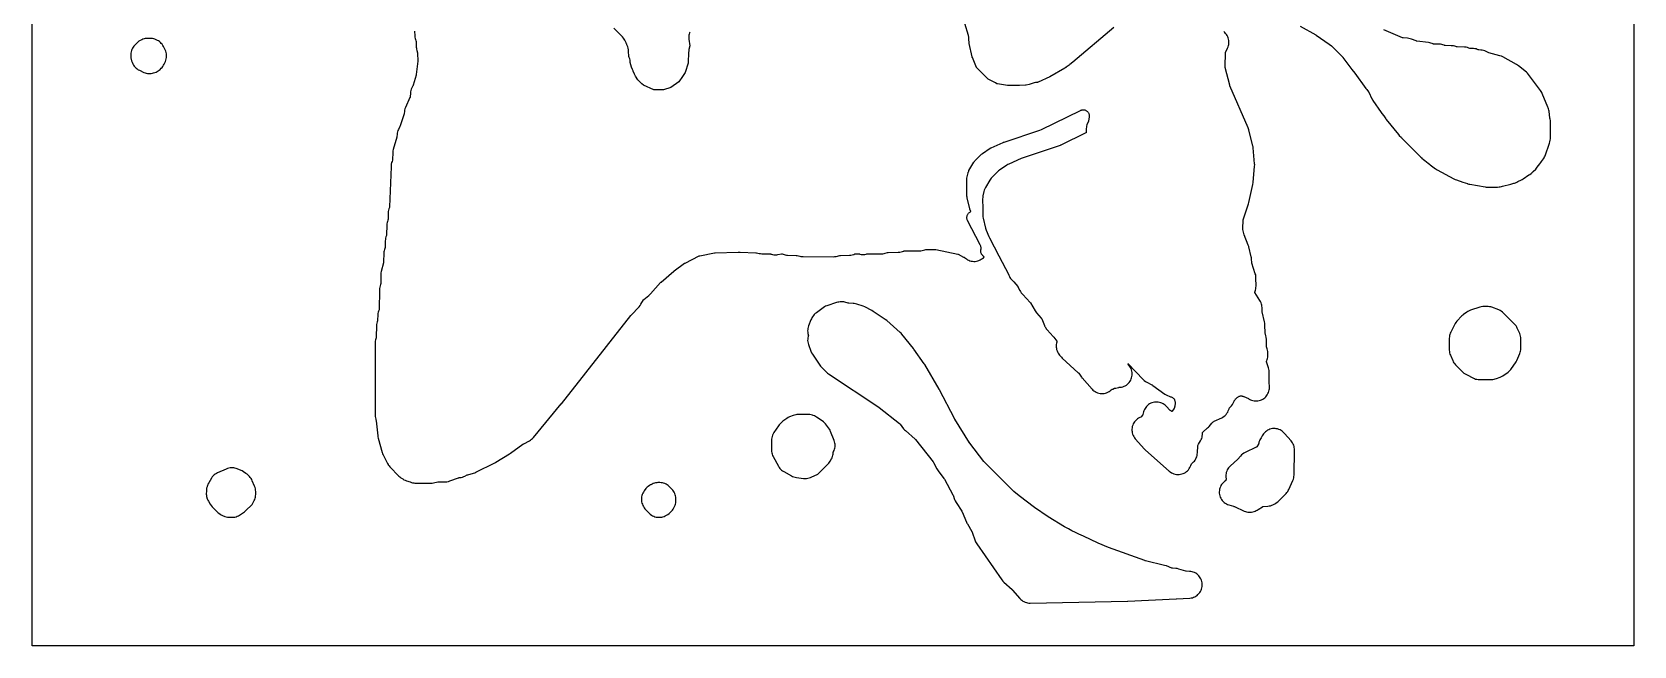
# Model space of a CAD drawing. Header units: millimetres. Extents: x 0 to 300, y 0 to 300.
# Drawn here: x 0 to 300, y 0 to 114.9 of the extents above; entities that cross this region are included whole.
import ezdxf

# ---------------------------------------------------------------- set-up
doc = ezdxf.new("R2010")
doc.units = ezdxf.units.MM
doc.layers.add('CUT', color=7, linetype='CONTINUOUS')

msp = doc.modelspace()

# ---------------------------------------------------------------- linework, layer by layer
at = {"layer": 'CUT'}
for points in [[(0, 0.0614), (0, 299.9386), (0.0029, 299.9971), (0.0614, 300), (299.9341, 300), (299.9926, 299.9971), (299.9954, 299.9386), (299.9954, 0.0614), (299.9926, 0.0029), (299.9341, 0), (0.0614, 0), (0.0029, 0.0029)], [(22.5432, 107.1554), (22.7693, 107.2188), (23.0222, 107.3027), (23.2293, 107.3818), (23.4286, 107.479), (23.6185, 107.5934), (23.7975, 107.7242), (23.9642, 107.8703), (24.19, 108.0866), (24.3536, 108.2591), (24.5002, 108.4462), (24.6282, 108.6465), (24.7367, 108.858), (24.9695, 109.3705), (25.06, 109.5992), (25.1277, 109.8358), (25.1718, 110.0778), (25.1919, 110.323), (25.1878, 110.569), (25.1595, 110.8134), (25.1073, 111.0539), (25.0318, 111.288), (24.9336, 111.5136), (24.6083, 112.1707), (24.4945, 112.3756), (24.3621, 112.569), (24.2121, 112.7492), (24.0459, 112.9145), (23.8649, 113.0635), (23.6708, 113.195), (23.4653, 113.3076), (23.2204, 113.4273), (23.0127, 113.5173), (22.7978, 113.5882), (22.5774, 113.6393), (22.3532, 113.6704), (22.1271, 113.681), (21.6574, 113.6818), (21.428, 113.6716), (21.2006, 113.6404), (20.9769, 113.5885), (20.7589, 113.5163), (20.5485, 113.4244), (20.2708, 113.2876), (20.0297, 113.1518), (19.805, 112.9901), (19.5996, 112.8045), (19.2299, 112.4313), (19.2253, 112.4268), (19.0611, 112.2438), (18.9156, 112.0457), (18.7903, 111.8342), (18.6864, 111.6114), (18.6049, 111.3795), (18.5465, 111.1407), (18.5119, 110.8973), (18.5013, 110.6517), (18.5036, 110.2796), (18.5198, 110.011), (18.5647, 109.7457), (18.5738, 109.7134), (18.5747, 109.7083), (18.6073, 109.595), (18.6379, 109.4868), (18.6397, 109.4823), (18.6485, 109.4516), (18.7493, 109.2042), (18.8886, 108.9085), (19.0062, 108.6882), (19.1451, 108.4807), (19.3041, 108.2881), (19.4815, 108.1123), (19.6755, 107.9551), (19.8843, 107.8181), (20.1056, 107.7026), (20.11, 107.7006), (20.9372, 107.3202), (21.1548, 107.2322), (21.3798, 107.165), (21.61, 107.1193), (21.8436, 107.0953), (22.0783, 107.0934), (22.3122, 107.1134)], [(145.4065, 56.3745), (145.8661, 55.1375), (145.985, 54.8673), (146.135, 54.6131), (147.5402, 52.5233), (147.6815, 52.3332), (147.8401, 52.1574), (148.7726, 51.2177), (148.9601, 51.047), (149.1639, 50.8961), (158.5531, 44.6591), (158.5913, 44.6326), (158.6284, 44.6047), (162.4802, 41.5893), (162.4842, 41.586), (162.5207, 41.5525), (162.538, 41.5335), (162.5525, 41.5156), (163.2287, 40.6383), (163.3816, 40.4582), (163.5509, 40.2933), (165.3564, 38.6934), (165.3604, 38.6897), (165.4175, 38.6301), (165.4296, 38.6158), (168.7701, 34.4381), (168.7819, 34.4226), (168.8273, 34.3519), (168.8366, 34.3347), (169.4412, 33.1367), (169.5512, 32.9412), (169.6782, 32.7563), (170.7622, 31.3213), (170.8111, 31.2514), (170.8549, 31.1783), (172.4496, 28.2852), (172.452, 28.2806), (172.485, 28.2078), (172.4914, 28.1908), (172.7712, 27.3952), (172.8867, 27.1203), (173.0341, 26.861), (174.1208, 25.1909), (174.1297, 25.1766), (174.1638, 25.1123), (174.1706, 25.0969), (174.9886, 23.1503), (175.0668, 22.982), (175.1572, 22.8201), (176.0083, 21.4201), (176.018, 21.4032), (176.054, 21.3273), (176.0609, 21.3091), (176.6318, 19.6912), (176.7149, 19.4854), (176.8159, 19.2877), (176.9341, 19.0998), (181.6034, 12.3574), (181.7912, 12.1186), (182.0066, 11.9044), (183.5231, 10.5691), (183.5836, 10.512), (183.64, 10.4508), (184.984, 8.8847), (185.1525, 8.7068), (185.3376, 8.5463), (185.5375, 8.4046), (185.7503, 8.2832), (185.974, 8.1833), (186.2064, 8.1057), (186.4452, 8.0512), (186.6883, 8.0203), (186.9332, 8.0134), (205.1482, 8.3927), (205.204, 8.3945), (214.2703, 8.7861), (214.3248, 8.789), (216.8103, 8.9507), (217.0532, 8.9785), (217.2922, 9.0299), (217.525, 9.1044), (217.7495, 9.2012), (217.9634, 9.3195), (218.1648, 9.4582), (218.3516, 9.6158), (218.5222, 9.791), (218.6748, 9.9819), (218.808, 10.1869), (218.9206, 10.4039), (219.0115, 10.6308), (219.0798, 10.8656), (219.1248, 11.1058), (219.1461, 11.3494), (219.1436, 11.5938), (219.1171, 11.8369), (219.0671, 12.0761), (218.9939, 12.3094), (218.8984, 12.5344), (218.7812, 12.749), (218.6437, 12.9511), (218.4871, 13.1388), (218.3129, 13.3104), (218.1228, 13.4641), (217.9186, 13.5985), (217.7023, 13.7123), (217.4758, 13.8044), (217.2415, 13.874), (217.0015, 13.9204), (216.758, 13.943), (216.1526, 13.9697), (216.1473, 13.9701), (216.0967, 13.9765), (216.071, 13.9821), (216.0482, 13.9885), (214.7499, 14.3914), (214.7409, 14.3942), (214.4613, 14.4636), (214.1757, 14.5003), (213.5524, 14.5443), (213.5333, 14.5461), (213.5021, 14.5515), (213.4908, 14.5546), (213.4726, 14.5612), (212.4316, 14.9676), (212.1053, 15.0698), (212.104, 15.0701), (212.1019, 15.0708), (208.5263, 15.9313), (208.4647, 15.9478), (208.4041, 15.9677), (201.6185, 18.3924), (199.6562, 19.2184), (196.9165, 20.5235), (196.0597, 20.9316), (195.4335, 21.2299), (194.7472, 21.5568), (194.0898, 21.8858), (193.347, 22.3028), (190.3102, 24.1645), (187.743, 25.8806), (184.8448, 28.0907), (183.8701, 28.8827), (178.3675, 34.3841), (178.3437, 34.408), (178.3426, 34.4091), (178.2905, 34.4647), (178.2408, 34.5253), (175.6298, 37.9327), (175.5967, 37.978), (175.5658, 38.0248), (172.7888, 42.4565), (172.7644, 42.4971), (172.7417, 42.5386), (169.9381, 47.9187), (169.8759, 48.0311), (167.17, 52.6305), (167.0592, 52.8024), (165.1598, 55.4993), (165.0617, 55.6293), (162.8712, 58.3452), (162.7323, 58.5033), (162.5806, 58.6491), (160.0496, 60.8855), (159.7929, 61.0842), (157.5413, 62.6041), (157.2644, 62.7662), (155.9626, 63.4198), (155.6329, 63.5568), (154.4305, 63.9584), (154.2138, 64.0201), (153.9925, 64.062), (153.7683, 64.0839), (152.9937, 64.1242), (152.9711, 64.126), (152.8866, 64.1408), (152.8852, 64.1411), (152.8682, 64.1466), (152.6441, 64.2251), (152.4321, 64.2889), (152.2153, 64.3337), (151.9954, 64.3591), (151.9633, 64.36), (151.9599, 64.3605), (151.6954, 64.3681), (151.3601, 64.3601), (151.1175, 64.3424), (150.8777, 64.3013), (150.6431, 64.237), (150.6354, 64.2345), (148.8679, 63.6565), (148.6178, 63.5596), (148.3795, 63.4364), (148.1558, 63.2885), (146.8773, 62.3404), (146.6798, 62.1776), (146.4999, 61.9955), (146.3397, 61.7959), (146.1726, 61.5646), (146.058, 61.3911), (145.9581, 61.2086), (145.8738, 61.0185), (145.4193, 59.8665), (145.3436, 59.6448), (145.289, 59.4169), (145.2559, 59.185), (145.2448, 58.951), (145.2555, 58.7169), (145.2882, 58.4849), (145.3424, 58.257), (145.3745, 58.1455), (145.3788, 58.1292), (145.3857, 58.0935), (145.3795, 58.0581), (145.3754, 58.0414), (145.336, 57.8948), (145.2819, 57.6429), (145.2541, 57.3868), (145.2527, 57.1291), (145.2779, 56.8727), (145.3294, 56.6203)], [(265.619, 54.3789), (266.0498, 53.3756), (266.1545, 53.1607), (266.2793, 52.9568), (266.423, 52.7657), (266.5842, 52.5892), (267.9556, 51.2257), (268.1561, 51.0466), (268.3747, 50.8902), (268.6089, 50.7581), (269.9194, 50.1091), (270.1308, 50.0164), (270.3498, 49.9435), (270.5746, 49.8911), (270.8033, 49.8597), (271.0339, 49.8495), (273.3318, 49.8542), (273.5634, 49.8654), (273.793, 49.8981), (274.0186, 49.9519), (274.2383, 50.0263), (274.9087, 50.2889), (275.1684, 50.4082), (275.4129, 50.5563), (276.4281, 51.2539), (276.6062, 51.3884), (276.7715, 51.5382), (276.9229, 51.7021), (277.0591, 51.8789), (277.806, 52.944), (277.9472, 53.17), (278.0635, 53.4098), (278.6083, 54.7047), (278.6938, 54.9403), (278.7553, 55.1832), (278.7922, 55.4311), (278.804, 55.6815), (278.799, 57.4411), (278.7853, 57.6955), (278.7457, 57.9471), (278.6808, 58.1934), (278.5912, 58.4319), (278.1425, 59.4624), (278.0391, 59.6724), (277.9165, 59.8719), (277.7757, 60.059), (277.6181, 60.2322), (275.5589, 62.2914), (275.3638, 62.467), (275.1513, 62.6212), (274.9239, 62.7523), (274.684, 62.8587), (273.3863, 63.3549), (273.1698, 63.4266), (272.9476, 63.4782), (272.7217, 63.5093), (272.4939, 63.5198), (271.9398, 63.5199), (271.6715, 63.5055), (271.4063, 63.4624), (271.1473, 63.3911), (269.3718, 62.798), (269.1329, 62.7043), (268.9049, 62.5866), (268.6901, 62.4461), (268.0921, 62.0097), (267.9273, 61.8784), (267.7741, 61.7337), (266.8031, 60.7356), (266.6329, 60.5415), (266.4836, 60.3309), (266.3568, 60.106), (265.6733, 58.7322), (265.5798, 58.5202), (265.5063, 58.3003), (265.4535, 58.0747), (265.4218, 57.8451), (265.4116, 57.6135), (265.4162, 55.3601), (265.4294, 55.1084), (265.4679, 54.8592), (265.5313, 54.6152)], [(140.0393, 33.2191), (140.1983, 33.0415), (140.3735, 32.8798), (140.5633, 32.7355), (140.7659, 32.61), (140.7687, 32.6085), (142.22, 31.8027), (142.4375, 31.6954), (142.6644, 31.6096), (142.8986, 31.5463), (143.1377, 31.5059), (144.4888, 31.3449), (144.7505, 31.3276), (145.0125, 31.3378), (145.272, 31.3753), (145.5261, 31.4398), (145.7721, 31.5306), (146.7231, 31.9395), (146.9344, 32.0424), (147.1351, 32.1646), (147.3235, 32.3052), (147.4978, 32.4629), (149.0562, 34.0114), (149.2212, 34.1923), (149.3677, 34.3884), (149.4944, 34.598), (149.7191, 35.0145), (149.8203, 35.2253), (149.9015, 35.4447), (149.9617, 35.6707), (150.0006, 35.9013), (150.0331, 36.1699), (150.0355, 36.1865), (150.0431, 36.222), (150.0567, 36.2552), (150.0642, 36.2705), (150.1079, 36.3546), (150.207, 36.5698), (150.2853, 36.7933), (150.3422, 37.0234), (150.3769, 37.2577), (150.3894, 37.4943), (150.3794, 37.731), (150.347, 37.9657), (150.2926, 38.1963), (150.2165, 38.4207), (149.537, 40.1517), (149.4372, 40.3735), (149.3164, 40.5846), (149.1756, 40.7829), (148.5642, 41.5609), (148.3907, 41.7592), (148.1972, 41.9382), (147.9859, 42.0959), (146.907, 42.8157), (146.7135, 42.9325), (146.5102, 43.0313), (146.2989, 43.1114), (146.1459, 43.1616), (145.8935, 43.23), (145.6353, 43.2717), (145.3741, 43.2862), (143.467, 43.2919), (143.2359, 43.2819), (143.0066, 43.2506), (142.7813, 43.1982), (142.5618, 43.1252), (141.8449, 42.8494), (141.576, 42.7272), (141.3233, 42.5741), (140.7814, 42.2004), (140.5821, 42.0477), (140.3992, 41.8758), (140.0486, 41.5114), (139.904, 41.3473), (139.7743, 41.1713), (138.9244, 39.905), (138.7954, 39.6902), (138.6885, 39.4635), (138.6756, 39.4324), (138.6739, 39.4281), (138.591, 39.1946), (138.5317, 38.954), (138.4964, 38.7087), (138.4857, 38.4612), (138.4968, 36.6299), (138.5099, 36.3888), (138.5462, 36.15), (138.6054, 35.9159), (138.6097, 35.904), (138.6159, 35.8796), (138.6979, 35.653), (138.8012, 35.4354), (139.7755, 33.6157), (139.8979, 33.4111)], [(222.3509, 29.0614), (222.3361, 28.814), (222.3458, 28.5663), (222.38, 28.3207), (222.4384, 28.0798), (222.5203, 27.8459), (222.6251, 27.6212), (222.7515, 27.408), (222.8985, 27.2083), (223.0644, 27.0242), (223.2479, 26.8574), (223.4469, 26.7097), (223.6596, 26.5823), (223.8838, 26.4766), (224.1174, 26.3937), (225.0154, 26.1243), (225.088, 26.1), (225.159, 26.0712), (227.0241, 25.2457), (227.2411, 25.1615), (227.465, 25.0978), (227.6939, 25.0553), (227.9257, 25.0342), (228.1584, 25.0348), (228.3901, 25.057), (228.6188, 25.1007), (228.8424, 25.1654), (229.0521, 25.2369), (229.243, 25.3108), (229.4271, 25.4), (229.6033, 25.504), (230.4485, 26.0506), (230.4652, 26.0608), (230.501, 26.0792), (230.5406, 26.0863), (230.56, 26.0883), (231.4479, 26.158), (231.6893, 26.1888), (231.9266, 26.243), (232.1574, 26.3199), (232.3797, 26.419), (232.7131, 26.5874), (232.9406, 26.7177), (233.1531, 26.8712), (233.3485, 27.046), (234.8515, 28.5406), (235.0073, 28.7104), (235.1467, 28.8939), (235.2687, 29.0894), (235.3721, 29.2953), (236.1203, 30.9735), (236.2107, 31.207), (236.2772, 31.4483), (236.3193, 31.6951), (236.3365, 31.9448), (236.4243, 36.6449), (236.4179, 36.877), (236.39, 37.1074), (236.3408, 37.3342), (236.2708, 37.5555), (236.1806, 37.7693), (236.0709, 37.9739), (235.9428, 38.1674), (235.7972, 38.3482), (234.5396, 39.7697), (234.484, 39.8326), (234.3136, 40.0072), (234.127, 40.1643), (233.926, 40.3026), (233.7125, 40.4206), (233.4885, 40.5172), (233.2562, 40.5915), (233.0177, 40.6428), (232.7753, 40.6707), (232.5314, 40.6748), (232.2882, 40.655), (232.0482, 40.6117), (231.8135, 40.5452), (231.5864, 40.4562), (231.369, 40.3454), (231.1635, 40.214), (230.9718, 40.0631), (230.7956, 39.8943), (230.6368, 39.7092), (230.4968, 39.5094), (230.3769, 39.297), (230.3499, 39.2358), (230.311, 39.1586), (230.2343, 39.061), (230.2357, 39.0599), (230.1616, 38.9665), (230.0371, 38.7762), (229.9304, 38.5755), (229.8424, 38.3658), (229.7738, 38.1491), (229.7251, 37.927), (229.7151, 37.8682), (229.7112, 37.8486), (229.7001, 37.8088), (229.6813, 37.7721), (229.6708, 37.755), (229.3518, 37.2631), (229.3416, 37.2482), (229.3186, 37.2189), (229.2869, 37.2), (229.2706, 37.1918), (227.162, 36.1852), (226.9277, 36.0576), (226.7083, 35.9056), (226.5063, 35.7312), (226.3241, 35.5362), (225.8179, 34.9331), (225.8146, 34.9293), (225.7632, 34.8763), (225.7504, 34.8644), (224.4081, 33.6815), (224.2351, 33.5136), (224.0791, 33.3298), (223.9415, 33.1318), (223.8236, 32.9214), (223.7266, 32.7007), (223.6513, 32.4717), (223.5983, 32.2364), (223.5683, 31.9972), (223.5615, 31.7562), (223.5779, 31.5156), (223.6016, 31.3727), (223.6007, 31.3725), (223.6194, 31.2558), (223.6145, 31.2175), (223.6108, 31.1991), (223.5629, 30.9862), (223.5582, 30.9677), (223.546, 30.9308), (223.4899, 30.895), (223.2879, 30.7513), (223.1011, 30.5883), (222.9314, 30.4077), (222.7803, 30.2111), (222.6495, 30.0005), (222.5402, 29.7781), (222.4535, 29.5458), (222.3902, 29.3062)], [(33.5522, 26.2544), (33.7509, 26.0336), (33.7559, 26.0286), (34.8189, 24.9799), (35.0061, 24.8128), (35.2092, 24.6654), (35.4259, 24.5391), (35.6543, 24.4351), (36.1303, 24.2466), (36.3541, 24.17), (36.5843, 24.1149), (36.8186, 24.0818), (37.055, 24.0711), (37.4789, 24.0718), (37.7244, 24.0843), (37.9676, 24.1209), (38.2059, 24.1812), (38.4372, 24.2646), (38.6592, 24.3703), (38.8697, 24.4973), (39.7982, 25.1217), (39.9966, 25.2699), (40.1794, 25.4371), (41.0266, 26.2925), (41.2031, 26.4908), (41.3576, 26.7067), (41.4883, 26.9377), (41.6213, 27.2048), (41.7149, 27.4172), (41.7885, 27.6373), (41.8413, 27.8633), (41.873, 28.0932), (41.8831, 28.3251), (41.8817, 28.8953), (41.8685, 29.1453), (41.8304, 29.3927), (41.7678, 29.6351), (41.6812, 29.87), (41.2321, 30.9226), (41.1316, 31.1309), (41.0122, 31.329), (40.8751, 31.5153), (40.7213, 31.6881), (40.4449, 31.9711), (40.2606, 32.1419), (40.06, 32.2933), (39.606, 32.6013), (39.3769, 32.7395), (39.1342, 32.8524), (38.433, 33.1341), (38.2158, 33.2099), (37.9927, 33.2655), (37.7653, 33.3003), (37.5358, 33.3141), (37.3999, 33.316), (37.1329, 33.3054), (36.8686, 33.2664), (36.61, 33.1994), (36.3599, 33.1052), (34.7402, 32.3939), (34.5133, 32.2802), (34.2991, 32.144), (34.0998, 31.9869), (33.9174, 31.8103), (33.7539, 31.6162), (33.611, 31.4064), (33.0856, 30.545), (32.9519, 30.2947), (32.8474, 30.0308), (32.7708, 29.8001), (32.7688, 29.7941), (32.6988, 29.5388), (32.6563, 29.2776), (32.6415, 29.0134), (32.64, 28.4231), (32.6499, 28.1936), (32.6808, 27.9661), (32.7325, 27.7423), (32.7366, 27.73), (32.7412, 27.7106), (32.8144, 27.4927), (32.9074, 27.2824), (33.0193, 27.0815), (33.3811, 26.4973)], [(117.15, 24.0786), (117.4005, 24.0682), (117.4751, 24.0689), (117.704, 24.0815), (117.9308, 24.1149), (118.1535, 24.169), (118.3704, 24.2433), (118.5795, 24.3372), (118.8371, 24.4672), (119.0711, 24.6017), (119.2892, 24.7606), (119.4889, 24.9421), (119.7361, 25.1923), (119.9151, 25.3943), (120.0714, 25.6145), (120.203, 25.8503), (120.3269, 26.1036), (120.4178, 26.313), (120.4892, 26.5299), (120.5405, 26.7524), (120.5713, 26.9786), (120.5813, 27.2067), (120.5807, 27.5607), (120.5678, 27.8097), (120.5302, 28.0562), (120.4683, 28.2977), (120.3825, 28.5318), (120.2739, 28.7562), (120.1435, 28.9687), (119.9926, 29.1672), (119.8226, 29.3496), (119.3136, 29.844), (119.1317, 30.0043), (118.9351, 30.1463), (118.7256, 30.2685), (118.5053, 30.3699), (118.2763, 30.4494), (118.0406, 30.5064), (117.8004, 30.5403), (117.5582, 30.5507), (117.224, 30.5489), (116.9953, 30.5372), (116.7686, 30.5046), (116.5459, 30.4513), (116.329, 30.378), (116.1197, 30.2851), (115.8545, 30.1525), (115.8473, 30.1489), (115.6144, 30.0164), (115.3969, 29.8597), (115.1975, 29.6806), (114.9704, 29.4535), (114.7922, 29.2552), (114.7697, 29.2239), (114.7688, 29.2229), (114.7536, 29.2017), (114.6361, 29.039), (114.631, 29.0301), (114.6148, 29.0073), (114.4845, 28.7766), (114.3783, 28.563), (114.2838, 28.3478), (114.2098, 28.1248), (114.1572, 27.8958), (114.1262, 27.6628), (114.1173, 27.428), (114.1305, 27.1934), (114.1656, 26.961), (114.2224, 26.733), (114.3004, 26.5113), (114.3988, 26.298), (114.5186, 26.0674), (114.6437, 25.8532), (114.7895, 25.6525), (114.9545, 25.4672), (114.9587, 25.4629), (115.5956, 24.8152), (115.7801, 24.6455), (115.9808, 24.4951), (116.1955, 24.3655), (116.4221, 24.2581), (116.6583, 24.174), (116.9017, 24.1139)]]:
    msp.add_lwpolyline(points, close=True, dxfattribs=at)
for points in [[(71.6513, 115.028), (71.6836, 114.1346), (71.7025, 113.905), (71.7425, 113.678), (71.8032, 113.4557), (71.8842, 113.24), (71.9048, 113.1919), (71.9112, 113.1759), (71.9227, 113.1404), (71.9274, 113.1039), (71.9284, 113.0864), (71.9664, 112.0377), (71.9822, 111.8334), (72.0146, 111.631), (72.0636, 111.432), (72.1969, 110.9724), (72.1982, 110.9672), (72.2084, 110.9175), (72.2113, 110.8913), (72.2125, 110.8678), (72.2478, 109.5073), (72.2479, 109.5025), (72.2445, 109.429), (72.2427, 109.4124), (71.925, 106.9097), (71.9243, 106.905), (71.9098, 106.8331), (71.9056, 106.8169), (71.3603, 104.9086), (71.3548, 104.8911), (71.3258, 104.8174), (71.3178, 104.8009), (71.1158, 104.4063), (71.01, 104.1704), (70.9291, 103.9249), (70.8741, 103.6722), (70.8454, 103.4153), (70.8042, 102.723), (70.8028, 102.7061), (70.7974, 102.6701), (70.7857, 102.636), (70.7791, 102.6202), (69.9325, 100.7237), (69.8423, 100.4911), (69.7757, 100.2506), (69.7335, 100.0047), (69.6903, 99.6473), (69.6875, 99.6285), (69.6695, 99.5485), (69.664, 99.5303), (68.8651, 97.1379), (68.8635, 97.1333), (68.8344, 97.0638), (68.8269, 97.0484), (68.6251, 96.6592), (68.5192, 96.4265), (68.4375, 96.1842), (68.3811, 95.9348), (68.3504, 95.6809), (68.3237, 95.2944), (68.3218, 95.2747), (68.3069, 95.1903), (68.302, 95.1711), (67.6377, 92.8622), (67.5882, 92.6586), (67.556, 92.4517), (67.5412, 92.2427), (67.5051, 90.9849), (67.5039, 90.9647), (67.498, 90.9216), (67.4875, 90.8794), (67.4811, 90.8603), (67.4119, 90.6719), (67.3353, 90.4243), (67.2848, 90.17), (67.2609, 89.9119), (67.2506, 89.6582), (66.9458, 82.1515), (66.9446, 82.133), (66.9391, 82.0936), (66.9297, 82.0549), (66.924, 82.0373), (66.84, 81.7966), (66.7684, 81.5524), (66.7221, 81.3022), (66.7014, 81.0486), (66.6639, 79.8163), (66.6636, 79.8108), (66.6579, 79.7616), (66.6493, 79.7333), (66.6406, 79.71), (66.6126, 79.6406), (66.5368, 79.4252), (66.4811, 79.2037), (66.4457, 78.9781), (66.4311, 78.7502), (66.3974, 76.9118), (66.3965, 76.892), (66.3912, 76.8496), (66.3815, 76.808), (66.3755, 76.7891), (66.2855, 76.5313), (66.2141, 76.2873), (66.1679, 76.0374), (66.1472, 75.784), (66.1097, 74.5513), (66.1094, 74.5458), (66.1037, 74.4966), (66.0951, 74.4684), (66.0864, 74.4451), (66.0543, 74.3655), (65.9793, 74.1525), (65.9239, 73.9337), (65.8884, 73.7108), (65.8732, 73.4856), (65.8364, 71.842), (65.8353, 71.8207), (65.8229, 71.7296), (65.8182, 71.7088), (65.4001, 70.0644), (65.3455, 69.7833), (65.3235, 69.4978), (65.2886, 67.7339), (65.2884, 67.7288), (65.2836, 67.68), (65.279, 67.6551), (65.2735, 67.633), (65.1297, 67.1066), (65.0824, 66.899), (65.0529, 66.6882), (65.0415, 66.4756), (65.0034, 63.035), (65.0026, 63.0147), (64.9974, 62.9711), (64.9874, 62.9284), (64.9812, 62.909), (64.8967, 62.6679), (64.826, 62.4282), (64.7795, 62.1827), (64.7578, 61.9338), (64.7213, 60.9505), (64.7203, 60.9329), (64.7153, 60.8953), (64.7034, 60.8594), (64.6855, 60.8159), (64.6873, 60.8151), (64.6186, 60.6347), (64.554, 60.3965), (64.5131, 60.1531), (64.4964, 59.9069), (64.4583, 57.82), (64.4572, 57.7973), (64.4435, 57.6998), (64.4383, 57.6776), (64.3244, 57.2514), (64.3242, 57.2507), (64.2771, 57.0371), (64.2487, 56.8202), (64.2395, 56.6016), (64.2596, 43.1395), (64.2708, 42.9069), (64.3036, 42.6763), (64.3577, 42.4498), (64.4104, 42.2946), (64.4401, 42.2014), (64.4485, 42.1614), (64.451, 42.1426), (64.7541, 39.2996), (64.7834, 39.1008), (64.8285, 38.9051), (65.5655, 36.2102), (65.5664, 36.2069), (65.647, 35.9625), (65.7523, 35.7276), (66.5617, 34.1456), (66.6928, 33.9193), (66.7115, 33.8937), (66.7155, 33.8869), (66.8624, 33.6838), (67.0289, 33.4964), (68.7168, 31.7786), (68.8946, 31.6144), (69.0874, 31.4681), (69.415, 31.2438), (69.6366, 31.1084), (69.8709, 30.9967), (70.1156, 30.9099), (70.7997, 30.7067), (71.0723, 30.6052), (71.2791, 30.5382), (71.491, 30.4895), (71.7063, 30.4594), (71.7597, 30.4566), (71.8478, 30.4439), (72.089, 30.4325), (73.557, 30.4341), (74.322, 30.4275), (74.469, 30.4351), (74.641, 30.4353), (74.9081, 30.4499), (75.1721, 30.4929), (76.0017, 30.6743), (76.0271, 30.6809), (77.4299, 30.7126), (77.7006, 30.7334), (77.9675, 30.7835), (78.2274, 30.8622), (79.8859, 31.4649), (79.8909, 31.4666), (79.9393, 31.4799), (79.9648, 31.4846), (79.988, 31.4874), (80.157, 31.5036), (80.3922, 31.5375), (80.6232, 31.5935), (80.8478, 31.6713), (81.064, 31.77), (81.4971, 31.9932), (81.5142, 32.0015), (81.5904, 32.0315), (81.6085, 32.0371), (82.6947, 32.3428), (82.9201, 32.4179), (83.1373, 32.5141), (86.6582, 34.278), (86.8283, 34.3717), (89.4379, 35.9435), (89.6185, 36.0633), (91.9377, 37.7502), (92.0095, 37.7986), (92.0846, 37.8415), (93.155, 38.4037), (93.3672, 38.5288), (93.566, 38.6742), (93.7496, 38.8385), (93.9161, 39.0201), (99.1117, 45.2782), (99.1509, 45.3266), (112.1654, 61.8228), (112.195, 61.8588), (112.2259, 61.8936), (113.6914, 63.4792), (113.8693, 63.6947), (114.0221, 63.9287), (114.4917, 64.7443), (114.501, 64.7596), (114.5233, 64.791), (114.5512, 64.8176), (114.565, 64.829), (115.5283, 65.5858), (115.6964, 65.7304), (115.851, 65.8893), (117.7149, 67.9829), (117.7687, 68.0395), (117.8261, 68.0924), (120.199, 70.1414), (120.2381, 70.1738), (120.2786, 70.2045), (122.1954, 71.5935), (122.1996, 71.5964), (122.266, 71.6372), (122.2816, 71.6455), (124.9486, 72.9855), (124.9639, 72.9928), (124.9979, 73.0062), (125.0332, 73.0165), (125.0492, 73.02), (127.8156, 73.5673), (127.8211, 73.5682), (127.9055, 73.5777), (127.9247, 73.5786), (132.2136, 73.6614), (132.608, 73.6653), (135.5745, 73.5793), (135.5944, 73.5782), (135.68, 73.5665), (135.6996, 73.5623), (136.1482, 73.4516), (136.4151, 73.401), (136.6858, 73.3797), (138.2404, 73.3418), (138.2583, 73.3409), (138.2966, 73.3363), (138.3343, 73.3281), (138.3515, 73.323), (138.4522, 73.2907), (138.6958, 73.2258), (138.9446, 73.1858), (139.1963, 73.171), (139.4481, 73.1817), (139.6976, 73.2177), (140.3825, 73.352), (140.4, 73.355), (140.4379, 73.3587), (140.4744, 73.3481), (140.4911, 73.3419), (140.635, 73.2848), (140.8452, 73.212), (141.0611, 73.1581), (141.2809, 73.1237), (141.5028, 73.1089), (143.1242, 73.0734), (143.1467, 73.0723), (143.2429, 73.0585), (143.2648, 73.0534), (143.757, 72.9216), (143.9688, 72.8747), (144.1839, 72.8463), (144.4006, 72.8366), (150.0002, 72.8306), (150.2843, 72.8464), (150.5647, 72.8945), (151.2666, 73.0563), (151.2855, 73.0602), (151.3677, 73.0705), (151.3869, 73.0714), (153.0851, 73.1096), (153.3517, 73.1299), (153.6146, 73.1786), (153.8708, 73.255), (154.1161, 73.3427), (154.1324, 73.3482), (154.1683, 73.3574), (154.2049, 73.3599), (154.2223, 73.3599), (154.8786, 73.3446), (154.8996, 73.3435), (154.9444, 73.3374), (155.0221, 73.3178), (155.2554, 73.2705), (155.4922, 73.2456), (155.7303, 73.2434), (155.9675, 73.2638), (156.2017, 73.3067), (156.3472, 73.3406), (156.3843, 73.345), (156.4041, 73.3458), (159.0956, 73.3822), (159.3255, 73.3959), (159.5532, 73.4307), (159.7767, 73.4863), (160.1988, 73.6122), (160.2151, 73.6167), (160.251, 73.624), (160.2876, 73.628), (160.304, 73.6287), (162.2151, 73.6654), (162.4872, 73.6856), (162.7555, 73.7352), (163.0167, 73.8138), (163.1818, 73.8735), (163.2016, 73.88), (163.2453, 73.8905), (163.2899, 73.8961), (163.3108, 73.8969), (166.2328, 73.9335), (166.4237, 73.9445), (166.447, 73.9443), (166.7049, 73.9694), (166.9588, 74.0211), (167.206, 74.0988), (167.3817, 74.1642), (167.3975, 74.1697), (167.4315, 74.179), (167.4521, 74.181), (167.469, 74.1814), (167.8416, 74.1824), (168.1786, 74.182), (168.2815, 74.1819), (168.627, 74.1816), (169.1856, 74.181), (169.229, 74.1766), (169.2485, 74.173), (173.3555, 73.3052), (173.3607, 73.3039), (173.4012, 73.2918), (173.4144, 73.2856), (174.458, 72.7612), (174.53, 72.7217), (174.5344, 72.7192), (174.6076, 72.6714), (174.9837, 72.4053), (175.192, 72.2728), (175.4123, 72.1615), (175.6426, 72.0725), (175.8804, 72.0067), (176.1237, 71.9646), (176.3699, 71.9467), (176.6166, 71.9532), (176.8615, 71.984), (177.1022, 72.0387), (177.3363, 72.117), (177.5616, 72.2179), (177.7758, 72.3406), (177.9769, 72.4838), (178.1628, 72.6462), (178.3318, 72.826), (178.3349, 72.83), (178.3313, 72.8319), (178.3325, 72.8332), (178.333, 72.8339), (178.2549, 72.875), (178.155, 72.9409), (178.0622, 73.0165), (177.9774, 73.1009), (177.9015, 73.1933), (177.8351, 73.2928), (177.7992, 73.3603), (177.7805, 73.3955), (177.7353, 73.5062), (177.7013, 73.6209), (177.6789, 73.7384), (177.6683, 73.8576), (177.6696, 73.9772), (177.6829, 74.0961), (177.6908, 74.1332), (177.7181, 74.3005), (177.7262, 74.4285), (177.7216, 74.5566), (177.7043, 74.6837), (177.6747, 74.8084), (177.6329, 74.9296), (177.5669, 75.0731), (177.5649, 75.077), (175.2028, 79.6099), (175.1529, 79.7186), (175.114, 79.8319), (175.0866, 79.9484), (175.071, 80.0671), (175.0672, 80.1867), (175.0754, 80.3062), (175.0955, 80.4242), (175.1272, 80.5396), (175.1703, 80.6513), (175.2242, 80.7582), (175.2886, 80.8591), (175.3627, 80.9531), (175.4458, 81.0393), (175.537, 81.1168), (175.6355, 81.1848), (175.7404, 81.2426), (175.8075, 81.2714), (175.6759, 81.5994), (175.646, 81.6824), (175.6239, 81.7511), (175.5999, 81.836), (175.131, 83.7508), (175.116, 83.8209), (175.1119, 83.8433), (175.0939, 83.9855), (175.0924, 84.0082), (175.0896, 84.0799), (175.057, 87.177), (175.0582, 87.2461), (175.0592, 87.268), (175.073, 87.4055), (175.0764, 87.4272), (175.089, 87.4952), (175.3107, 88.5312), (175.3262, 88.5953), (175.3317, 88.6155), (175.3708, 88.7349), (175.4222, 88.8496), (175.4318, 88.8682), (175.4634, 88.926), (176.3953, 90.5264), (176.4235, 90.5725), (176.4328, 90.587), (176.4923, 90.6714), (176.5588, 90.7503), (176.5705, 90.763), (176.6079, 90.802), (177.7609, 91.951), (177.804, 91.992), (177.818, 92.0047), (177.91, 92.0803), (177.9251, 92.0916), (177.9737, 92.1261), (179.4259, 93.1049), (179.4718, 93.1344), (179.4866, 93.1435), (179.5821, 93.1963), (179.5976, 93.204), (179.647, 93.2273), (181.8908, 94.2251), (181.945, 94.2476), (181.9897, 94.2651), (182.0449, 94.2851), (188.7312, 96.5342), (189.0253, 96.6545), (196.3283, 100.1974), (196.3838, 100.2227), (196.4016, 100.2303), (196.5108, 100.2707), (196.6179, 100.2988), (196.7273, 100.3163), (196.8379, 100.323), (196.9486, 100.319), (197.0584, 100.3042), (197.1662, 100.2787), (197.271, 100.2429), (197.3718, 100.197), (197.4677, 100.1415), (197.5577, 100.0769), (197.641, 100.0039), (197.7168, 99.923), (197.7843, 99.8352), (197.8429, 99.7412), (197.8921, 99.642), (197.9314, 99.5384), (197.9604, 99.4315), (197.9788, 99.3222), (197.9865, 99.2117), (197.9833, 99.0954), (197.9818, 99.0761), (197.9756, 99.0154), (197.9153, 98.5377), (197.9038, 98.4643), (197.8994, 98.4412), (197.8635, 98.2973), (197.8565, 98.2748), (197.8322, 98.2046), (197.5623, 97.4948), (197.4923, 97.2829), (197.4416, 97.0656), (197.4104, 96.8446), (197.3991, 96.6217), (197.3956, 96.0659), (197.3922, 96.0046), (197.3383, 95.975), (192.6844, 93.7172), (192.6134, 93.6855), (192.5404, 93.6583), (185.4242, 91.2646), (185.2055, 91.1794), (182.9416, 90.1727), (182.7462, 90.0754), (182.5601, 89.9614), (181.1743, 89.0274), (180.9834, 88.885), (180.8069, 88.7251), (179.7555, 87.6773), (179.6089, 87.518), (179.4767, 87.3466), (179.3598, 87.1645), (178.5339, 85.7461), (178.4135, 85.5117), (178.3184, 85.2658), (178.2497, 85.0113), (178.0743, 84.1918), (178.0315, 83.9186), (178.0191, 83.6424), (178.0389, 81.7596), (178.0512, 80.5925), (178.0706, 80.3063), (178.1228, 80.0242), (178.5803, 78.1555), (178.6883, 77.8194), (179.1779, 76.5986), (179.2812, 76.374), (181.0336, 73.011), (181.0357, 73.0068), (182.9113, 69.4075), (182.9313, 69.3692), (182.9808, 69.2613), (183.0272, 69.1452), (183.138, 68.9304), (183.2691, 68.7274), (183.4191, 68.5379), (183.5867, 68.3639), (183.7704, 68.2068), (183.8486, 68.1461), (183.8762, 68.1146), (184.5832, 67.2221), (184.5941, 67.2077), (184.6367, 67.1417), (184.6459, 67.1251), (184.9232, 66.5901), (184.9575, 66.5239), (185.0878, 66.3014), (185.2403, 66.0936), (185.4133, 65.9026), (185.4847, 65.8385), (185.5737, 65.7505), (186.9222, 64.2785), (186.9354, 64.2634), (186.9863, 64.1946), (186.9973, 64.177), (187.8723, 62.6934), (187.9921, 62.5093), (188.1275, 62.3365), (189.0111, 61.3055), (189.0243, 61.2894), (189.0486, 61.2541), (189.0692, 61.2164), (189.0776, 61.1974), (189.6013, 59.9374), (189.6041, 59.9307), (189.6265, 59.8836), (189.6938, 59.7397), (189.6997, 59.7294), (189.7108, 59.7062), (189.77, 59.608), (189.8031, 59.5509), (189.8131, 59.5366), (189.8392, 59.4934), (189.908, 59.4015), (189.9285, 59.3723), (189.9408, 59.3577), (189.9882, 59.2944), (190.0597, 59.2163), (190.069, 59.2053), (190.1082, 59.1627), (191.2555, 57.9141), (191.3067, 57.8546), (191.3541, 57.7919), (191.9143, 56.9984), (191.9462, 56.9481), (191.9172, 56.8587), (191.8549, 56.63), (191.8145, 56.3965), (191.7965, 56.1602), (191.8008, 55.9232), (191.8276, 55.6878), (191.8766, 55.4559), (191.9473, 55.2297), (192.0391, 55.0112), (192.1512, 54.8024), (192.2825, 54.6051), (192.432, 54.4212), (192.776, 54.0366), (192.9412, 53.8685), (195.9134, 51.1176), (195.9624, 51.0695), (196.0083, 51.0189), (196.3894, 50.479), (196.5585, 50.2652), (196.626, 50.1888), (196.6697, 50.1336), (198.5021, 48.0641), (198.6771, 47.8853), (198.8691, 47.7249), (199.0761, 47.5846), (199.2962, 47.4656), (199.527, 47.3691), (199.7664, 47.2963), (200.0118, 47.2477), (200.2608, 47.2239), (200.511, 47.2251), (200.7598, 47.2513), (201.0047, 47.3023), (201.2433, 47.3774), (201.4732, 47.4761), (201.6921, 47.5972), (201.8978, 47.7396), (201.8984, 47.74), (201.9224, 47.7585), (202.0898, 47.8872), (202.1476, 47.9291), (202.1663, 47.9418), (202.2884, 48.0153), (202.3085, 48.0258), (202.3725, 48.0572), (202.6978, 48.2052), (202.7526, 48.2271), (202.8535, 48.2366), (202.9377, 48.241), (203.2006, 48.283), (203.4576, 48.3527), (203.5234, 48.3744), (203.5431, 48.3803), (203.585, 48.3894), (203.6271, 48.394), (203.783, 48.4021), (204.027, 48.4393), (204.2662, 48.5004), (204.4983, 48.5847), (204.7208, 48.6916), (204.9318, 48.8198), (205.1291, 48.9683), (205.3107, 49.1354), (205.475, 49.3197), (205.6203, 49.5193), (205.7453, 49.7322), (205.8486, 49.9565), (205.9293, 50.1898), (205.9865, 50.4299), (206.0199, 50.6746), (206.0289, 50.9213), (206.0135, 51.1677), (205.9739, 51.4114), (205.9105, 51.65), (205.8239, 51.8812), (205.7149, 52.1027), (205.5845, 52.3123), (205.2895, 52.7384), (205.2845, 52.7457), (205.2512, 52.7937), (205.2478, 52.7987), (205.2477, 52.7988), (205.2276, 52.8312), (205.2553, 52.805), (208.0748, 49.8578), (208.2793, 49.6666), (208.5039, 49.4996), (208.7458, 49.3587), (209.6953, 48.8746), (209.7375, 48.8521), (209.7508, 48.8447), (209.8324, 48.7948), (209.8451, 48.7864), (209.8845, 48.7591), (212.1345, 47.1369), (212.38, 46.9807), (212.642, 46.8542), (212.9391, 46.7314), (213.2097, 46.6374), (213.2386, 46.6292), (213.3488, 46.5919), (213.4497, 46.5465), (213.5457, 46.4913), (213.6359, 46.4271), (213.7194, 46.3545), (213.7954, 46.274), (213.8633, 46.1865), (213.9222, 46.0928), (213.9718, 45.9938), (214.0115, 45.8905), (214.0409, 45.7838), (214.0598, 45.6747), (214.068, 45.5643), (214.0652, 45.448), (214.0638, 45.4287), (214.058, 45.368), (214.0004, 44.8955), (213.9908, 44.8307), (213.9872, 44.8103), (213.9675, 44.7246), (213.9592, 44.6886), (213.9206, 44.5762), (213.8679, 44.463), (213.8582, 44.4446), (213.826, 44.3876), (213.5423, 43.9147), (213.509, 43.865), (213.4543, 43.8895), (213.2484, 43.9944), (213.2289, 44.0051), (213.1907, 44.0303), (213.1556, 44.0596), (213.1398, 44.0752), (212.3785, 44.871), (212.2036, 45.037), (212.0135, 45.1854), (211.81, 45.3147), (211.595, 45.4239), (211.3704, 45.5119), (211.1385, 45.5778), (210.9012, 45.621), (210.6609, 45.6412), (210.4198, 45.6381), (210.18, 45.6118), (209.944, 45.5626), (209.7137, 45.4908), (209.4915, 45.3972), (209.2793, 45.2826), (209.0792, 45.1481), (208.8929, 44.9949), (208.7223, 44.8245), (208.5688, 44.6384), (208.434, 44.4384), (208.3191, 44.2264), (208.2252, 44.0043), (208.1531, 43.7742), (208.0295, 43.3005), (208.0237, 43.2804), (208.0085, 43.2402), (207.9852, 43.204), (207.9725, 43.1874), (207.7135, 42.866), (207.7016, 42.8519), (207.6752, 42.8248), (207.6424, 42.806), (207.6258, 42.7979), (207.4351, 42.7111), (207.2162, 42.5982), (207.0095, 42.4642), (206.817, 42.3106), (206.6405, 42.1387), (206.4818, 41.9504), (206.3424, 41.7473), (206.2237, 41.5315), (206.1268, 41.305), (206.0526, 41.0702), (206.0019, 40.8291), (205.9752, 40.5843), (205.9727, 40.338), (205.9944, 40.0926), (206.0402, 39.8506), (206.1096, 39.6143), (206.2019, 39.3859), (206.3162, 39.1677), (206.4514, 38.9619), (206.6063, 38.7703), (208.3338, 36.8363), (208.5421, 36.629), (212.9655, 32.7171), (212.9756, 32.7081), (213.1705, 32.5524), (213.3799, 32.4168), (213.6019, 32.3028), (213.834, 32.2115), (214.0742, 32.1438), (214.3198, 32.1004), (214.5686, 32.0816), (214.818, 32.0878), (215.0656, 32.1187), (215.3088, 32.1742), (215.5453, 32.2537), (215.7727, 32.3563), (215.9887, 32.4811), (216.1912, 32.6268), (216.3782, 32.792), (216.5478, 32.975), (216.6983, 33.1739), (216.8283, 33.3869), (216.9363, 33.6118), (217.0083, 33.7829), (217.1494, 34.0751), (217.1592, 34.094), (217.1823, 34.1311), (217.2129, 34.1625), (217.2289, 34.1765), (217.3365, 34.2654), (217.51, 34.423), (217.6679, 34.5961), (217.8089, 34.7833), (217.9318, 34.9828), (218.0354, 35.1929), (218.1189, 35.4118), (218.1816, 35.6376), (218.2228, 35.8683), (218.2423, 36.1018), (218.2901, 37.4162), (218.2913, 37.436), (218.2969, 37.4766), (218.3143, 37.5136), (218.3241, 37.5309), (218.4643, 37.7646), (218.8253, 38.3664), (218.9481, 38.5977), (219.046, 38.8405), (219.1179, 39.0923), (219.1632, 39.3502), (219.1833, 39.5154), (219.2009, 39.7589), (219.1984, 39.8585), (219.2, 39.9299), (219.2427, 39.9713), (220.162, 40.7815), (220.2981, 40.9108), (220.4241, 41.05), (220.9609, 41.6895), (221.0051, 41.7395), (221.0196, 41.755), (221.1113, 41.8432), (221.207, 41.9173), (221.3154, 41.9841), (221.334, 41.9942), (221.3934, 42.0245), (222.8014, 42.6967), (223.0281, 42.8196), (223.2409, 42.9653), (223.4375, 43.132), (223.616, 43.3182), (223.7743, 43.5218), (223.9108, 43.7405), (224.0241, 43.9722), (224.1128, 44.2143), (224.1294, 44.2678), (224.1639, 44.3617), (224.2081, 44.455), (224.2607, 44.5438), (224.3241, 44.6318), (224.3353, 44.6459), (224.3717, 44.6897), (224.6016, 44.954), (224.7827, 45.1889), (224.9346, 45.4437), (225.1763, 45.9097), (225.2096, 45.9697), (225.2207, 45.9884), (225.2933, 46.0973), (225.3774, 46.1975), (225.3923, 46.2134), (225.4405, 46.2621), (225.629, 46.4422), (225.675, 46.4841), (225.69, 46.4971), (225.7836, 46.5702), (225.8792, 46.6306), (225.9804, 46.6812), (226.0861, 46.7215), (226.1952, 46.751), (226.3068, 46.7696), (226.4197, 46.7769), (226.5327, 46.773), (226.6448, 46.7578), (226.7548, 46.7316), (226.867, 46.6927), (226.8853, 46.6853), (226.9425, 46.6605), (227.7823, 46.2718), (227.8401, 46.2432), (227.8582, 46.2337), (227.9236, 46.1948), (227.9261, 46.1933), (227.9269, 46.1928), (227.9432, 46.1831), (228.1561, 46.07), (228.3788, 45.9779), (228.6094, 45.9076), (228.8456, 45.86), (229.0854, 45.8352), (229.3264, 45.8337), (229.5664, 45.8554), (229.8033, 45.9001), (230.0347, 45.9674), (230.2586, 46.0567), (230.4728, 46.1671), (230.6754, 46.2977), (230.8645, 46.4471), (231.0383, 46.6141), (231.1952, 46.797), (231.3338, 46.9942), (231.4528, 47.2038), (231.551, 47.4239), (231.6276, 47.6524), (231.6818, 47.8873), (231.7132, 48.1263), (231.7213, 48.3671), (231.7051, 49.5074), (231.7048, 51.2404), (231.6896, 51.5159), (231.644, 51.7879), (231.5688, 52.0533), (231.5684, 52.0545), (231.254, 52.9685), (231.1911, 53.1637), (231.186, 53.1809), (231.1808, 53.2048), (231.1914, 53.2397), (231.1985, 53.2577), (231.2351, 53.3442), (231.3187, 53.5725), (231.3797, 53.8078), (231.4177, 54.0479), (231.4321, 54.2905), (231.4343, 54.494), (231.4395, 54.7242), (231.4375, 54.7964), (231.4379, 54.8373), (231.4328, 54.9638), (231.4324, 54.9783), (231.4321, 54.9803), (231.4276, 55.093), (231.3911, 55.3463), (231.329, 55.5946), (231.2077, 55.9913), (231.2031, 56.0077), (231.1994, 56.0255), (231.165, 57.4233), (231.1418, 57.7074), (231.1387, 57.7228), (231.1346, 57.7742), (231.0816, 58.0476), (230.9986, 58.3134), (230.9382, 58.4745), (230.9314, 58.4943), (230.922, 58.5317), (230.8834, 60.1004), (230.865, 60.3475), (230.8616, 60.3668), (230.8602, 60.3862), (230.8587, 60.3949), (230.8582, 60.402), (230.8142, 60.6505), (230.3851, 62.5206), (230.382, 62.5358), (230.3722, 62.6099), (230.3712, 62.6274), (230.3445, 63.3333), (230.3207, 63.5954), (230.3076, 63.6614), (230.3064, 63.6739), (230.2795, 63.8029), (230.2695, 63.8536), (230.268, 63.8583), (230.2533, 63.9293), (230.1738, 64.1778), (230.069, 64.4167), (229.9398, 64.6433), (229.0004, 66.1079), (228.9909, 66.1234), (228.9825, 66.14), (228.9875, 66.1652), (228.9921, 66.1822), (229.1099, 66.5761), (229.1689, 66.8158), (229.204, 67.0603), (229.2148, 67.307), (229.2056, 68.9033), (229.1913, 69.1561), (229.1515, 69.4061), (229.0867, 69.6509), (229.0865, 69.6514), (228.4549, 71.6251), (228.4534, 71.63), (228.4422, 71.6776), (228.4386, 71.7027), (228.4366, 71.7253), (228.3952, 72.3809), (228.3707, 72.6058), (228.3261, 72.8276), (227.8731, 74.6466), (227.8646, 74.6806), (227.8482, 74.7315), (227.8166, 74.8396), (227.7971, 74.8908), (227.763, 74.9971), (226.9916, 76.9444), (226.7565, 77.9386), (226.7434, 78.1604), (226.8008, 79.597), (226.8018, 79.6137), (226.8065, 79.6497), (226.8144, 79.6853), (226.819, 79.7009), (227.7891, 82.7484), (227.8442, 82.9506), (228.622, 86.3591), (228.6742, 86.6871), (228.9557, 89.7596), (228.9661, 89.991), (228.9551, 90.2223), (228.677, 93.1721), (228.6527, 93.3566), (228.6147, 93.5388), (227.8672, 96.5555), (227.8088, 96.7552), (227.734, 96.9493), (224.3242, 104.808), (224.3223, 104.8128), (224.2966, 104.8872), (224.2919, 104.9045), (223.4563, 108.2294), (223.4525, 108.2461), (223.4468, 108.2829), (223.4445, 108.3202), (223.4446, 108.3368), (223.5223, 111.0516), (223.5235, 111.0716), (223.5293, 111.1143), (223.5441, 111.1548), (223.5525, 111.173), (223.8907, 111.8594), (223.9882, 112.0844), (224.0632, 112.3179), (224.1149, 112.5576), (224.1429, 112.8013), (224.1469, 113.0465), (224.1268, 113.2909), (224.0829, 113.5322), (224.0156, 113.768), (223.9255, 113.9961), (223.8134, 114.2142), (223.6806, 114.4203), (223.5281, 114.6125), (223.3576, 114.7887), (223.1707, 114.9474)], [(123.1584, 114.8703), (123.1151, 114.7398), (123.0606, 114.4972), (123.0547, 114.4483), (123.0221, 114.2917), (122.996, 114.0434), (122.9947, 113.7938), (123.0183, 113.5453), (123.2015, 112.288), (123.03, 111.595), (122.9795, 111.3309), (122.9576, 111.063), (122.9048, 109.1457), (122.9038, 109.1272), (122.8988, 109.0875), (122.8899, 109.0486), (122.8844, 109.0308), (122.3041, 107.3039), (122.302, 107.3004), (121.836, 106.5733), (121.1363, 105.5302), (119.6027, 104.5133), (118.2707, 104.0396), (118.2547, 104.0343), (118.2426, 104.0312), (116.584, 104.0503), (116.5658, 104.051), (116.5367, 104.0541), (116.527, 104.0553), (116.4895, 104.0673), (116.4725, 104.0742), (114.5012, 104.9273), (114.4999, 104.9279), (114.4931, 104.9337), (114.1965, 105.2028), (113.4628, 105.9365), (113.0089, 106.6097), (112.8216, 106.9766), (112.5916, 107.52), (112.56, 107.5948), (112.4618, 107.8269), (112.2612, 108.301), (112.038, 109.184), (112.0264, 109.3402), (111.9931, 109.6026), (111.9321, 109.86), (111.8444, 110.1094), (111.7818, 110.2611), (111.7758, 110.2767), (111.77, 110.2955), (111.7283, 111.2924), (111.702, 111.5644), (111.6461, 111.832), (111.5613, 112.0919), (111.5588, 112.0985), (111.4173, 112.4633), (111.3627, 112.604), (111.352, 112.6318), (111.333, 112.6808), (111.2666, 112.8519), (111.2664, 112.8525), (111.1537, 113.1017), (111.0144, 113.3371), (110.7422, 113.7447), (110.5876, 113.952), (110.5865, 113.9533), (110.5855, 113.9546), (110.4115, 114.1438), (108.9241, 115.6027)], [(202.6185, 115.7311), (194.9323, 109.2258), (194.3371, 108.7763), (194.2094, 108.6799), (194.1852, 108.6616), (194.0634, 108.5696), (193.6828, 108.2856), (193.6451, 108.2591), (193.6206, 108.2434), (193.43, 108.1285), (190.5863, 106.453), (188.3992, 105.4813), (188.3816, 105.474), (188.3427, 105.4613), (188.3026, 105.4525), (188.2838, 105.4499), (187.8944, 105.4054), (187.687, 105.3728), (187.483, 105.3229), (187.2839, 105.2561), (186.7488, 105.0511), (186.1997, 104.9114), (186.1782, 104.9066), (186.0836, 104.8941), (186.0615, 104.8932), (184.9131, 104.8773), (183.8263, 104.8668), (183.5238, 104.8638), (183.3843, 104.8625), (182.6833, 104.8557), (182.6784, 104.8564), (180.773, 105.1798), (180.754, 105.1835), (180.7136, 105.1948), (180.7081, 105.1969), (180.7066, 105.1976), (180.4072, 105.3484), (179.053, 106.0517), (179.0506, 106.0539), (176.9627, 108.1419), (176.9503, 108.1548), (176.926, 108.1843), (176.9076, 108.2179), (176.9002, 108.2341), (176.0952, 110.1114), (176.0886, 110.1279), (176.0653, 110.2004), (176.061, 110.2176), (175.5114, 112.7062), (175.5104, 112.7115), (175.4992, 112.7928), (175.4978, 112.8114), (175.4597, 113.6196), (175.4596, 113.6218), (175.4268, 113.9241), (175.3575, 114.2202), (174.6962, 116.4311)], [(237.4744, 115.9358), (240.4255, 114.3213), (240.4569, 114.3029), (240.5096, 114.2678), (242.887, 112.5813), (243.327, 112.2684), (243.3312, 112.2653), (243.3341, 112.2629), (243.3886, 112.2172), (243.4002, 112.2062), (243.5325, 112.0746), (245.445, 110.1601), (245.4834, 110.1188), (247.1484, 107.8804), (247.6946, 107.1461), (249.8015, 104.3135), (249.9611, 104.0989), (250.2702, 103.6827), (250.2715, 103.6809), (250.3083, 103.6209), (250.3161, 103.6062), (250.9296, 102.3759), (250.9314, 102.3728), (250.9393, 102.357), (251.1015, 102.0775), (252.6243, 99.8055), (252.7682, 99.6117), (253.1432, 99.1547), (253.5008, 98.6418), (253.6147, 98.491), (255.885, 95.7093), (256.0409, 95.5355), (256.4689, 95.1011), (256.527, 95.0304), (256.6959, 94.8444), (258.0503, 93.496), (259.3295, 92.1976), (259.3942, 92.1342), (259.8568, 91.6975), (260.0767, 91.4786), (260.2492, 91.3222), (260.2905, 91.2881), (260.6037, 90.9924), (260.8054, 90.8212), (261.4607, 90.3223), (261.7052, 90.1205), (261.8018, 90.0446), (262.8064, 89.2954), (262.8489, 89.2683), (262.9568, 89.1925), (263.1088, 89.1024), (263.1134, 89.0995), (263.1173, 89.0974), (263.1228, 89.0941), (266.2917, 87.3778), (266.4871, 87.2827), (266.5218, 87.2694), (266.5338, 87.2636), (266.738, 87.1858), (267.9544, 86.7825), (268.8, 86.4999), (268.8429, 86.4878), (268.8835, 86.4744), (269.0634, 86.4221), (269.2466, 86.3835), (272.1284, 85.8878), (272.3487, 85.8599), (272.5707, 85.8517), (273.5552, 85.8589), (274.4558, 85.8573), (274.7507, 85.8742), (274.789, 85.881), (274.9698, 85.9056), (275.1775, 85.9521), (275.383, 86.0074), (276.9318, 86.3775), (277.1365, 86.4358), (277.3355, 86.5112), (277.4706, 86.5692), (277.6183, 86.6089), (277.8408, 86.6801), (278.0557, 86.7717), (278.2611, 86.883), (278.4035, 86.969), (278.8218, 87.1483), (279.0494, 87.2598), (279.2644, 87.3937), (280.3047, 88.1173), (280.4874, 88.2276), (280.7265, 88.3917), (280.8944, 88.5382), (280.9069, 88.5477), (280.943, 88.5806), (280.9451, 88.5824), (280.9462, 88.5835), (281.0682, 88.6947), (281.1497, 88.7831), (281.6055, 89.2299), (281.7499, 89.384), (281.8808, 89.5497), (282.3507, 90.1991), (282.5502, 90.4355), (282.71, 90.6465), (283.0542, 91.1549), (283.1632, 91.3311), (283.2572, 91.5158), (283.3355, 91.7075), (284.1885, 94.07), (284.2694, 94.3411), (284.3191, 94.6197), (284.337, 94.902), (284.3498, 96.7837), (284.372, 97.5919), (284.3702, 97.7782), (284.3576, 97.9277), (284.3583, 98.0319), (284.3468, 98.2884), (284.3092, 98.5423), (284.2606, 98.7326), (284.1004, 100.0436), (284.0626, 100.2676), (284.0047, 100.4872), (283.927, 100.7007), (283.8944, 100.7791), (282.8102, 103.3848), (282.7226, 103.5729), (282.6197, 103.7531), (282.5023, 103.9241), (280.2577, 106.9181), (280.0627, 107.1479), (279.8415, 107.3525), (278.3846, 108.5458), (278.2003, 108.683), (278.0043, 108.8028), (275.4569, 110.2023), (275.1811, 110.3326), (274.8914, 110.4283), (272.8164, 110.9762), (272.7964, 110.9821), (272.7126, 111.0145), (272.6939, 111.0236), (272.3194, 111.2183), (272.0861, 111.3249), (271.8431, 111.4069), (271.5929, 111.4637), (271.3383, 111.4945), (270.9481, 111.5214), (270.93, 111.5231), (270.8917, 111.5295), (270.8216, 111.5558), (270.6472, 111.626), (270.4152, 111.6943), (270.1776, 111.7397), (269.9368, 111.7621), (269.3698, 111.7871), (269.3497, 111.7885), (269.3067, 111.7951), (269.2646, 111.8062), (269.2456, 111.813), (269.0965, 111.8704), (268.8245, 111.9575), (268.5443, 112.0131), (268.2596, 112.0364), (266.8613, 112.0705), (266.8446, 112.0713), (266.8088, 112.0753), (266.7747, 112.0856), (266.7589, 112.0915), (266.6489, 112.1355), (266.4416, 112.208), (266.2287, 112.2621), (266.012, 112.2972), (265.7929, 112.3132), (264.64, 112.3466), (264.6233, 112.3475), (264.5876, 112.3517), (264.5537, 112.3621), (264.5379, 112.368), (264.4359, 112.4093), (264.2266, 112.4832), (264.0117, 112.5384), (263.7926, 112.5742), (263.5713, 112.5905), (262.4273, 112.6236), (262.4093, 112.6246), (262.3711, 112.6294), (262.3344, 112.6414), (262.3178, 112.6482), (262.1842, 112.7065), (261.9644, 112.7905), (261.7377, 112.8534), (261.5061, 112.8947), (259.3232, 113.1788), (259.3009, 113.1824), (259.2067, 113.2064), (259.1854, 113.2139), (258.3483, 113.538), (258.103, 113.6187), (257.8507, 113.6736), (257.5941, 113.7022), (256.7656, 113.7515), (256.7602, 113.7519), (256.7122, 113.7588), (256.6848, 113.7678), (256.6622, 113.7768), (253.1723, 115.2725)]]:
    msp.add_lwpolyline(points, dxfattribs=at)

doc.saveas('drawing.dxf')
